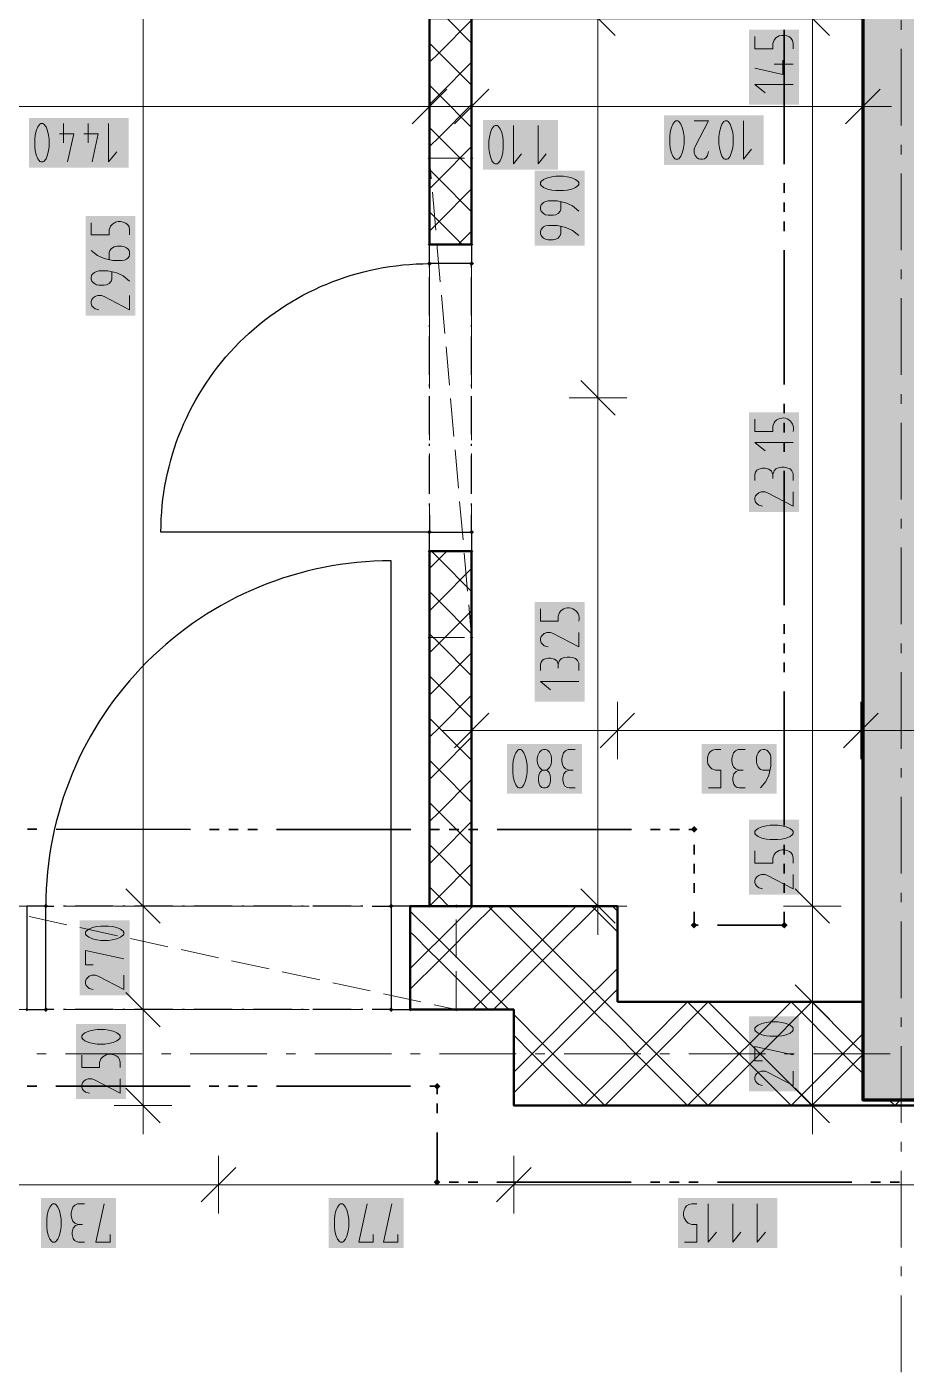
# Model space of a CAD drawing. Header units: millimetres. Extents: x 0 to 594, y 0 to 420.
# Drawn here: x 392.07 to 415.57, y 236.57 to 272.53 of the extents above; entities that cross this region are included whole.
import ezdxf

# ---------------------------------------------------------------- set-up
doc = ezdxf.new("R2010")
doc.units = ezdxf.units.MM
doc.header["$LTSCALE"] = 8
for name, color, linetype in [('PDF_Dvere', 7, 'Continuous'), ('PDF_Koty delkove', 7, 'Continuous'), ('PDF_Osy hlavni', 7, 'Continuous'), ('PDF_Pozarni useky', 7, 'Continuous'), ('PDF_Preklady', 7, 'Continuous'), ('PDF_Pricky zdene', 7, 'Continuous'), ('PDF_Steny akusticke', 7, 'Continuous'), ('PDF_Steny obvodove nosne', 7, 'Continuous')]:
    doc.layers.add(name, color=color, linetype=linetype)

msp = doc.modelspace()

# ---------------------------------------------------------------- linework, layer by layer
at = {"layer": 'PDF_Dvere', "lineweight": 25}
for points in [[(403.957, 266.711), (403.957, 266.198), (402.829, 266.198), (402.829, 266.711)], [(403.957, 259.023), (403.957, 258.511), (402.829, 258.511), (402.829, 259.023)], [(392.067, 246.262), (392.579, 246.262), (392.579, 249.03), (392.067, 249.03)], [(401.804, 246.262), (402.317, 246.262), (402.317, 249.03), (401.804, 249.03)]]:
    msp.add_lwpolyline(points, close=True, dxfattribs=at)
for points in [[(402.829, 259.482), (402.829, 259.023), (395.654, 259.023, -0.414214), (402.829, 266.198)], [(401.303, 249.03), (401.804, 249.03), (401.804, 258.255, 0.414214), (392.579, 249.03), (392.795, 249.03)]]:
    msp.add_lwpolyline(points, format="xyb", dxfattribs=at)
for points in [[(402.829, 266.093), (402.829, 266.145)], [(403.957, 266.093), (403.957, 266.145)], [(402.829, 264.812), (402.829, 265.837)], [(403.957, 264.812), (403.957, 265.837)], [(402.829, 264.505), (402.829, 264.556)], [(402.829, 263.223), (402.829, 264.248)], [(403.957, 264.505), (403.957, 264.556)], [(403.957, 263.223), (403.957, 264.248)], [(402.829, 262.916), (402.829, 262.967)], [(403.957, 262.916), (403.957, 262.967)], [(402.829, 261.635), (402.829, 262.66)], [(403.957, 261.635), (403.957, 262.66)], [(402.829, 261.327), (402.829, 261.378)], [(403.957, 261.327), (403.957, 261.378)], [(402.829, 260.046), (402.829, 261.071)], [(403.957, 260.046), (403.957, 261.071)], [(402.829, 259.738), (402.829, 259.79)], [(403.957, 259.738), (403.957, 259.79)], [(403.957, 259.023), (403.957, 259.482)], [(393.103, 249.03), (393.052, 249.03)], [(394.384, 249.03), (393.359, 249.03)], [(394.692, 249.03), (394.64, 249.03)], [(395.973, 249.03), (394.948, 249.03)], [(396.28, 249.03), (396.229, 249.03)], [(397.562, 249.03), (396.537, 249.03)], [(397.869, 249.03), (397.818, 249.03)], [(399.15, 249.03), (398.125, 249.03)], [(399.458, 249.03), (399.407, 249.03)], [(400.739, 249.03), (399.714, 249.03)], [(401.047, 249.03), (400.995, 249.03)], [(392.795, 246.262), (392.579, 246.262)], [(393.103, 246.262), (393.052, 246.262)], [(394.384, 246.262), (393.359, 246.262)], [(394.692, 246.262), (394.64, 246.262)], [(395.973, 246.262), (394.948, 246.262)], [(396.28, 246.262), (396.229, 246.262)], [(397.562, 246.262), (396.537, 246.262)], [(397.869, 246.262), (397.818, 246.262)], [(399.15, 246.262), (398.125, 246.262)], [(399.458, 246.262), (399.407, 246.262)], [(400.739, 246.262), (399.714, 246.262)], [(401.047, 246.262), (400.995, 246.262)], [(401.804, 246.262), (401.303, 246.262)]]:
    msp.add_lwpolyline(points, dxfattribs=at)
at = {"layer": 'PDF_Dvere', "lineweight": 25, "transparency": 33554559}
for points in [[(402.829, 266.134), (402.765, 266.198), (402.893, 266.198), (402.829, 266.262)], [(403.957, 266.134), (403.893, 266.198), (404.021, 266.198), (403.957, 266.262)], [(402.829, 258.959), (402.765, 259.023), (402.893, 259.023), (402.829, 259.087)], [(403.957, 258.959), (403.893, 259.023), (404.021, 259.023), (403.957, 259.087)], [(392.644, 249.03), (392.579, 248.966), (392.579, 249.094), (392.515, 249.03)], [(401.868, 249.03), (401.804, 248.966), (401.804, 249.094), (401.74, 249.03)], [(392.644, 246.262), (392.579, 246.198), (392.579, 246.326), (392.515, 246.262)], [(401.868, 246.262), (401.804, 246.198), (401.804, 246.326), (401.74, 246.262)]]:
    msp.add_solid(points, dxfattribs=at)
at = {"layer": 'PDF_Koty delkove', "lineweight": 18}
for points in [[(395.175, 243.7), (395.175, 246.262), (395.175, 249.03), (395.175, 251.51), (395.175, 279.421), (395.175, 280.907), (395.175, 330.055), (395.175, 333.95), (395.175, 350.35)], [(413.064, 243.7), (413.064, 246.467), (413.064, 249.03), (413.064, 272.758), (413.064, 274.244), (413.064, 280.907)], [(407.795, 272.297), (406.872, 273.219)], [(413.525, 272.297), (412.603, 273.219)], [(407.334, 249.03), (407.334, 262.611), (407.334, 272.758)], [(411.527, 272.27), (411.527, 271.942), (412.004, 271.942), (412.004, 272.079), (412.039, 272.174), (412.09, 272.229), (412.176, 272.283), (412.243, 272.297), (412.312, 272.297), (412.381, 272.283), (412.448, 272.256), (412.499, 272.215), (412.534, 272.161), (412.552, 272.079), (412.552, 271.942)], [(412.278, 271.64), (412.278, 271.257), (411.527, 271.422)], [(412.552, 271.531), (412.039, 271.531)], [(402.829, 271.168), (402.829, 270.4), (402.829, 269.631)], [(403.957, 271.168), (403.957, 270.4), (403.957, 269.631)], [(414.412, 271.168), (414.412, 270.4), (414.412, 269.631)], [(403.291, 270.861), (402.368, 269.938)], [(404.418, 270.861), (403.496, 269.938)], [(412.552, 270.983), (411.527, 270.983), (411.799, 270.765)], [(414.873, 270.861), (413.951, 269.938)], [(414.412, 270.4), (410.789, 270.4), (403.957, 270.4), (402.829, 270.4), (388.07, 270.4)], [(414.412, 270.4), (415.181, 270.4)], [(409.907, 270.012), (410.291, 270.012), (409.934, 269.328), (409.907, 269.259), (409.907, 269.157), (409.934, 269.089), (409.976, 269.038), (410.017, 269.003), (410.072, 268.987), (410.126, 268.987), (410.181, 269.003)], [(411.221, 270.012), (411.221, 268.987), (411.44, 269.259)], [(392.94, 269.667), (393.323, 269.667), (393.158, 268.915)], [(393.049, 269.94), (393.049, 269.428)], [(393.597, 269.667), (393.98, 269.667), (393.815, 268.915)], [(393.706, 269.94), (393.706, 269.428)], [(394.254, 269.94), (394.254, 268.915), (394.472, 269.188)], [(404.418, 269.476), (404.418, 269.271), (404.432, 269.17), (404.459, 269.05), (404.5, 268.947), (404.554, 268.879), (404.582, 268.862), (404.636, 268.862), (404.664, 268.879), (404.718, 268.947), (404.76, 269.05), (404.787, 269.17), (404.801, 269.271), (404.801, 269.476), (404.787, 269.579), (404.76, 269.699), (404.718, 269.801), (404.664, 269.87), (404.636, 269.887), (404.582, 269.887)], [(404.582, 269.887), (404.554, 269.87), (404.5, 269.801), (404.459, 269.699), (404.432, 269.579), (404.418, 269.476)], [(405.075, 269.887), (405.075, 268.862), (405.293, 269.135)], [(405.732, 269.887), (405.732, 268.862), (405.95, 269.135)], [(410.181, 269.003), (410.222, 269.038), (410.263, 269.089), (410.291, 269.191)], [(406.821, 267.603), (406.65, 267.74), (406.479, 267.822), (406.24, 267.876), (406, 267.876), (405.933, 267.862), (405.881, 267.835), (405.848, 267.808), (405.813, 267.767), (405.796, 267.712), (405.796, 267.658), (405.813, 267.603), (405.848, 267.562), (405.881, 267.535), (405.933, 267.507), (406, 267.493), (406.138, 267.493), (406.205, 267.507), (406.274, 267.535), (406.325, 267.603)], [(406.325, 267.603), (406.343, 267.658), (406.343, 267.849)], [(393.793, 267.293), (393.793, 266.964), (394.271, 266.964), (394.271, 267.101), (394.306, 267.196), (394.357, 267.251), (394.442, 267.306), (394.51, 267.32), (394.578, 267.32), (394.647, 267.306), (394.715, 267.279), (394.766, 267.238), (394.801, 267.183), (394.818, 267.101), (394.818, 266.964)], [(406.821, 266.946), (406.65, 267.083), (406.479, 267.165), (406.24, 267.219), (406, 267.219), (405.933, 267.205), (405.881, 267.178), (405.848, 267.151), (405.813, 267.11), (405.796, 267.055), (405.796, 267.001), (405.813, 266.946), (405.848, 266.905), (405.881, 266.878), (405.933, 266.85), (406, 266.836), (406.138, 266.836), (406.205, 266.85), (406.274, 266.878), (406.325, 266.946), (406.343, 267.001), (406.343, 267.192)], [(394.271, 266.307), (394.271, 266.498), (394.288, 266.553), (394.322, 266.594), (394.357, 266.622), (394.407, 266.649), (394.476, 266.663), (394.612, 266.663), (394.681, 266.649), (394.732, 266.622), (394.766, 266.594), (394.801, 266.553), (394.818, 266.498), (394.818, 266.444), (394.801, 266.389), (394.766, 266.348), (394.732, 266.321), (394.681, 266.293), (394.612, 266.279), (394.373, 266.279), (394.134, 266.334), (393.963, 266.416), (393.793, 266.553)], [(394.818, 265.732), (394.647, 265.869), (394.476, 265.951), (394.237, 266.006), (393.997, 266.006), (393.929, 265.992), (393.878, 265.964), (393.844, 265.937), (393.809, 265.896), (393.793, 265.841), (393.793, 265.787), (393.809, 265.732), (393.844, 265.691), (393.878, 265.664), (393.929, 265.636), (393.997, 265.622), (394.134, 265.622), (394.202, 265.636), (394.271, 265.664), (394.322, 265.732), (394.339, 265.787), (394.339, 265.978)], [(394.818, 265.349), (394.818, 264.965), (394.134, 265.321), (394.066, 265.349), (393.963, 265.349), (393.896, 265.321), (393.844, 265.28), (393.809, 265.239), (393.793, 265.184), (393.793, 265.13), (393.809, 265.075), (393.844, 265.034), (393.896, 264.993), (393.997, 264.965)], [(407.795, 262.15), (406.872, 263.072)], [(408.102, 262.611), (407.334, 262.611), (406.565, 262.611)], [(412.552, 261.414), (411.527, 261.414), (411.799, 261.196)], [(411.527, 260.402), (411.527, 260.566), (411.543, 260.621), (411.578, 260.675), (411.629, 260.703), (411.731, 260.73), (411.799, 260.73), (411.902, 260.703), (411.971, 260.648), (412.004, 260.566), (412.004, 260.457)], [(412.552, 260.402), (412.552, 260.593), (412.517, 260.661), (412.466, 260.716), (412.381, 260.743), (412.312, 260.757), (412.243, 260.757), (412.158, 260.743), (412.09, 260.716), (412.039, 260.661), (412.004, 260.566)], [(412.552, 260.1), (412.552, 259.717), (411.868, 260.073), (411.799, 260.1), (411.697, 260.1), (411.629, 260.073), (411.578, 260.032), (411.543, 259.991), (411.527, 259.936), (411.527, 259.882), (411.543, 259.827), (411.578, 259.786), (411.629, 259.745), (411.731, 259.717)], [(406.821, 256.341), (406.821, 255.957), (406.138, 256.314), (406.069, 256.341), (405.966, 256.341), (405.899, 256.314), (405.848, 256.273), (405.813, 256.231), (405.796, 256.176), (405.796, 256.122), (405.813, 256.067), (405.848, 256.026), (405.899, 255.985), (406, 255.957)], [(405.796, 255.328), (405.796, 255.492), (405.813, 255.547), (405.848, 255.602), (405.899, 255.629), (406, 255.657), (406.069, 255.657), (406.171, 255.629), (406.24, 255.574), (406.274, 255.492), (406.274, 255.383)], [(406.821, 255.328), (406.821, 255.519), (406.786, 255.588), (406.735, 255.643), (406.65, 255.67), (406.581, 255.684), (406.513, 255.684), (406.428, 255.67), (406.36, 255.643), (406.309, 255.588), (406.274, 255.492)], [(406.821, 255.027), (405.796, 255.027), (406.069, 254.808)], [(404.418, 254.184), (403.496, 253.261)], [(403.957, 254.491), (403.957, 253.722), (403.957, 252.954)], [(408.313, 254.184), (407.391, 253.261)], [(407.852, 254.491), (407.852, 253.722), (407.852, 252.954)], [(414.822, 254.184), (413.899, 253.261)], [(414.361, 254.491), (414.361, 253.722), (414.361, 252.954)], [(403.957, 253.722), (403.188, 253.722)], [(437.628, 253.722), (436.5, 253.722), (431.028, 253.722), (424.161, 253.722), (419.044, 253.722), (416.513, 253.722), (415.08, 253.722), (414.361, 253.722), (407.852, 253.722), (403.957, 253.722)], [(406.725, 253.21), (406.534, 253.21), (406.466, 253.175), (406.411, 253.124), (406.383, 253.039), (406.37, 252.97), (406.37, 252.901), (406.383, 252.816), (406.411, 252.749), (406.466, 252.697), (406.561, 252.662)], [(410.284, 252.185), (410.613, 252.185), (410.613, 252.662), (410.476, 252.662), (410.38, 252.697), (410.325, 252.749), (410.271, 252.834), (410.257, 252.901), (410.257, 252.97), (410.271, 253.039), (410.298, 253.106)], [(410.298, 253.106), (410.339, 253.158), (410.394, 253.192), (410.476, 253.21), (410.613, 253.21)], [(411.27, 253.21), (411.079, 253.21), (411.01, 253.175), (410.955, 253.124), (410.928, 253.039), (410.914, 252.97), (410.914, 252.901), (410.928, 252.816), (410.955, 252.749), (411.01, 252.697), (411.106, 252.662)], [(411.681, 252.68), (411.639, 252.714), (411.612, 252.749), (411.585, 252.799), (411.571, 252.867), (411.571, 253.004), (411.585, 253.072), (411.612, 253.124), (411.639, 253.158), (411.681, 253.192), (411.736, 253.21), (411.79, 253.21), (411.845, 253.192), (411.886, 253.158), (411.913, 253.124), (411.941, 253.072), (411.955, 253.004), (411.955, 252.765), (411.9, 252.526), (411.818, 252.355), (411.681, 252.185)], [(406.054, 252.321), (406.027, 252.252), (405.972, 252.201), (405.931, 252.185), (405.877, 252.185), (405.836, 252.201), (405.781, 252.252), (405.754, 252.321), (405.74, 252.389), (405.74, 252.457), (405.754, 252.526), (405.781, 252.594), (405.822, 252.645), (405.849, 252.662)], [(405.959, 252.662), (405.986, 252.645), (406.027, 252.594), (406.054, 252.526), (406.068, 252.457), (406.068, 252.389), (406.054, 252.321)], [(406.725, 252.185), (406.561, 252.185), (406.506, 252.201), (406.452, 252.236), (406.424, 252.287), (406.397, 252.389), (406.397, 252.457), (406.424, 252.56), (406.479, 252.629), (406.561, 252.662), (406.67, 252.662)], [(411.27, 252.185), (411.106, 252.185), (411.051, 252.201), (410.996, 252.236), (410.968, 252.287), (410.941, 252.389), (410.941, 252.457), (410.968, 252.56), (411.024, 252.629), (411.106, 252.662), (411.215, 252.662)], [(411.927, 252.662), (411.736, 252.662), (411.681, 252.68)], [(412.141, 251.189), (411.936, 251.189), (411.834, 251.175), (411.714, 251.148), (411.612, 251.106), (411.543, 251.052), (411.527, 251.024), (411.527, 250.97), (411.543, 250.942), (411.612, 250.888), (411.714, 250.847), (411.834, 250.819), (411.936, 250.805), (412.141, 250.805)], [(412.141, 250.805), (412.243, 250.819), (412.363, 250.847), (412.466, 250.888), (412.534, 250.942), (412.552, 250.97), (412.552, 251.024), (412.534, 251.052), (412.466, 251.106), (412.363, 251.148), (412.243, 251.175), (412.141, 251.189)], [(411.527, 250.504), (411.527, 250.176), (412.004, 250.176), (412.004, 250.313), (412.039, 250.408), (412.09, 250.463), (412.176, 250.518), (412.243, 250.532), (412.312, 250.532), (412.381, 250.518), (412.448, 250.49), (412.499, 250.449), (412.534, 250.395), (412.552, 250.313), (412.552, 250.176)], [(412.552, 249.874), (412.552, 249.491), (411.868, 249.847), (411.799, 249.874), (411.697, 249.874), (411.629, 249.847), (411.578, 249.806), (411.543, 249.765), (411.527, 249.71), (411.527, 249.656), (411.543, 249.601), (411.578, 249.56), (411.629, 249.519), (411.731, 249.491)], [(395.636, 248.568), (394.714, 249.491)], [(407.795, 248.568), (406.872, 249.491)], [(413.525, 248.568), (412.603, 249.491)], [(395.944, 249.03), (395.175, 249.03), (394.406, 249.03)], [(408.102, 249.03), (407.334, 249.03), (406.565, 249.03)], [(407.334, 249.03), (407.334, 248.261)], [(413.833, 249.03), (413.064, 249.03), (412.295, 249.03)], [(394.252, 248.495), (394.047, 248.495), (393.945, 248.481), (393.825, 248.454), (393.723, 248.413), (393.654, 248.359), (393.638, 248.331), (393.638, 248.276)], [(393.638, 248.276), (393.654, 248.249), (393.723, 248.194), (393.825, 248.153), (393.945, 248.125), (394.047, 248.111), (394.252, 248.111), (394.354, 248.125), (394.474, 248.153), (394.577, 248.194), (394.645, 248.249), (394.663, 248.276), (394.663, 248.331), (394.645, 248.359), (394.577, 248.413), (394.474, 248.454), (394.354, 248.481), (394.252, 248.495)], [(393.842, 247.454), (393.638, 247.454), (393.638, 247.838), (394.663, 247.619)], [(394.663, 247.181), (394.663, 246.797), (393.979, 247.154), (393.91, 247.181), (393.808, 247.181), (393.74, 247.154), (393.689, 247.113), (393.654, 247.072), (393.638, 247.017), (393.638, 246.962), (393.654, 246.907), (393.689, 246.866), (393.74, 246.825), (393.842, 246.797)], [(395.636, 245.801), (394.714, 246.723)], [(413.525, 246.006), (412.603, 246.928)], [(413.833, 246.467), (413.064, 246.467), (412.295, 246.467)], [(395.944, 246.262), (395.175, 246.262), (394.406, 246.262)], [(412.141, 245.932), (411.936, 245.932), (411.834, 245.918), (411.714, 245.891), (411.612, 245.85), (411.543, 245.796), (411.527, 245.768), (411.527, 245.714), (411.543, 245.686), (411.612, 245.632), (411.714, 245.591), (411.834, 245.563), (411.936, 245.549), (412.141, 245.549), (412.243, 245.563)], [(412.243, 245.563), (412.363, 245.591), (412.466, 245.632), (412.534, 245.686), (412.552, 245.714), (412.552, 245.768), (412.534, 245.796), (412.466, 245.85), (412.363, 245.891), (412.243, 245.918), (412.141, 245.932)], [(411.731, 244.892), (411.527, 244.892), (411.527, 245.275), (412.552, 245.057)], [(393.538, 245.042), (393.538, 244.713), (394.016, 244.713), (394.016, 244.85), (394.051, 244.945), (394.102, 245), (394.187, 245.055), (394.255, 245.069), (394.323, 245.069), (394.392, 245.055), (394.46, 245.028), (394.511, 244.986)], [(394.511, 244.986), (394.546, 244.932), (394.563, 244.85), (394.563, 244.713)], [(412.552, 244.618), (412.552, 244.235), (411.868, 244.591), (411.799, 244.618), (411.697, 244.618), (411.629, 244.591), (411.578, 244.55), (411.543, 244.509), (411.527, 244.454), (411.527, 244.4), (411.543, 244.345), (411.578, 244.304), (411.629, 244.263), (411.731, 244.235)], [(394.563, 244.412), (394.563, 244.028), (393.879, 244.384), (393.811, 244.412), (393.708, 244.412), (393.641, 244.384), (393.589, 244.343), (393.555, 244.302), (393.538, 244.247), (393.538, 244.193), (393.555, 244.138), (393.589, 244.097), (393.641, 244.056), (393.742, 244.028)], [(395.636, 243.239), (394.714, 244.161)], [(413.525, 243.239), (412.603, 244.161)], [(395.944, 243.7), (395.175, 243.7), (394.406, 243.7)], [(395.175, 243.7), (395.175, 242.931)], [(413.833, 243.7), (413.064, 243.7), (412.295, 243.7)], [(413.064, 243.7), (413.064, 242.931)], [(397.192, 242.35), (397.192, 241.581), (397.192, 240.813)], [(405.084, 242.35), (405.084, 241.581), (405.084, 240.813)], [(397.653, 242.043), (396.731, 241.12)], [(405.546, 242.043), (404.623, 241.12)], [(544.944, 241.581), (527.533, 241.581), (514.611, 241.581), (510.402, 241.581), (501.792, 241.581), (487.237, 241.581), (481.087, 241.581), (476.182, 241.581), (471.637, 241.581), (470.838, 241.581), (469.351, 241.581), (434.86, 241.581), (428.813, 241.581), (416.513, 241.581), (405.084, 241.581), (397.192, 241.581), (389.71, 241.581), (312.015, 241.581), (304.533, 241.581), (297.307, 241.581), (294.693, 241.581), (286.493, 241.581), (285.314, 241.581)], [(393.614, 241.069), (393.423, 241.069), (393.355, 241.034), (393.3, 240.983), (393.273, 240.898), (393.259, 240.829), (393.259, 240.76), (393.273, 240.675), (393.3, 240.608), (393.355, 240.556)], [(394.299, 240.248), (394.299, 240.044), (393.916, 240.044), (394.134, 241.069)], [(401.33, 240.248), (401.33, 240.044), (400.946, 240.044), (401.165, 241.069)], [(401.603, 240.044), (401.822, 241.069)], [(409.648, 240.044), (409.977, 240.044), (409.977, 240.522), (409.84, 240.522), (409.744, 240.556), (409.689, 240.608), (409.635, 240.693), (409.621, 240.76), (409.621, 240.829), (409.635, 240.898), (409.662, 240.965), (409.703, 241.017), (409.758, 241.051), (409.84, 241.069), (409.977, 241.069)], [(410.278, 241.069), (410.278, 240.044), (410.497, 240.317)], [(410.935, 241.069), (410.935, 240.044), (411.154, 240.317)], [(411.592, 241.069), (411.592, 240.044), (411.811, 240.317)], [(393.614, 240.044), (393.45, 240.044), (393.395, 240.06), (393.341, 240.095), (393.313, 240.146), (393.286, 240.248), (393.286, 240.317), (393.313, 240.419), (393.368, 240.488), (393.45, 240.522), (393.559, 240.522)], [(393.355, 240.556), (393.45, 240.522)], [(401.987, 240.248), (401.987, 240.044), (401.603, 240.044)]]:
    msp.add_lwpolyline(points, dxfattribs=at)
for points in [[(409.25, 269.6), (409.25, 269.396), (409.264, 269.294), (409.291, 269.174), (409.332, 269.072), (409.387, 269.003), (409.415, 268.987), (409.469, 268.987), (409.497, 269.003), (409.551, 269.072), (409.592, 269.174), (409.62, 269.294), (409.634, 269.396), (409.634, 269.6), (409.62, 269.703), (409.592, 269.823), (409.551, 269.925), (409.497, 269.994), (409.469, 270.012), (409.415, 270.012), (409.387, 269.994), (409.332, 269.925), (409.291, 269.823), (409.264, 269.703)], [(410.564, 269.6), (410.564, 269.396), (410.578, 269.294), (410.605, 269.174), (410.647, 269.072), (410.701, 269.003), (410.729, 268.987), (410.783, 268.987), (410.811, 269.003), (410.865, 269.072), (410.906, 269.174), (410.934, 269.294), (410.948, 269.396), (410.948, 269.6), (410.934, 269.703), (410.906, 269.823), (410.865, 269.925), (410.811, 269.994), (410.783, 270.012), (410.729, 270.012), (410.701, 269.994), (410.647, 269.925), (410.605, 269.823), (410.578, 269.703)], [(392.282, 269.529), (392.282, 269.324), (392.296, 269.223), (392.324, 269.103), (392.365, 269), (392.419, 268.932), (392.447, 268.915), (392.501, 268.915), (392.529, 268.932), (392.583, 269), (392.624, 269.103), (392.652, 269.223), (392.666, 269.324), (392.666, 269.529), (392.652, 269.632), (392.624, 269.752), (392.583, 269.854), (392.529, 269.923), (392.501, 269.94), (392.447, 269.94), (392.419, 269.923), (392.365, 269.854), (392.324, 269.752), (392.296, 269.632)], [(406.41, 268.533), (406.205, 268.533), (406.104, 268.52), (405.984, 268.492), (405.881, 268.451), (405.813, 268.397), (405.796, 268.369), (405.796, 268.315), (405.813, 268.287), (405.881, 268.233), (405.984, 268.192), (406.104, 268.164), (406.205, 268.15), (406.41, 268.15), (406.513, 268.164), (406.633, 268.192), (406.735, 268.233), (406.804, 268.287), (406.821, 268.315), (406.821, 268.369), (406.804, 268.397), (406.735, 268.451), (406.633, 268.492), (406.513, 268.52)], [(405.055, 252.799), (405.055, 252.594), (405.069, 252.492), (405.096, 252.372), (405.138, 252.27), (405.192, 252.201), (405.22, 252.185), (405.274, 252.185), (405.302, 252.201), (405.356, 252.27), (405.397, 252.372), (405.425, 252.492), (405.439, 252.594), (405.439, 252.799), (405.425, 252.901), (405.397, 253.021), (405.356, 253.124), (405.302, 253.192), (405.274, 253.21), (405.22, 253.21), (405.192, 253.192), (405.138, 253.124), (405.096, 253.021), (405.069, 252.901)], [(405.712, 252.97), (405.712, 252.901), (405.726, 252.816), (405.767, 252.731), (405.822, 252.68), (405.849, 252.662), (405.959, 252.662), (405.986, 252.68), (406.041, 252.731), (406.082, 252.816), (406.096, 252.901), (406.096, 252.97), (406.082, 253.055), (406.041, 253.141), (405.986, 253.192), (405.931, 253.21), (405.877, 253.21), (405.822, 253.192), (405.767, 253.141), (405.726, 253.055)], [(394.152, 245.726), (393.947, 245.726), (393.846, 245.712), (393.726, 245.685), (393.623, 245.644), (393.555, 245.589), (393.538, 245.561), (393.538, 245.507), (393.555, 245.479), (393.623, 245.425), (393.726, 245.384), (393.846, 245.356), (393.947, 245.342), (394.152, 245.342), (394.255, 245.356), (394.375, 245.384), (394.477, 245.425), (394.546, 245.479), (394.563, 245.507), (394.563, 245.561), (394.546, 245.589), (394.477, 245.644), (394.375, 245.685), (394.255, 245.712)], [(392.602, 240.658), (392.602, 240.453), (392.616, 240.351), (392.643, 240.231), (392.684, 240.129), (392.738, 240.06), (392.766, 240.044), (392.82, 240.044), (392.848, 240.06), (392.902, 240.129), (392.943, 240.231), (392.971, 240.351), (392.985, 240.453), (392.985, 240.658), (392.971, 240.76), (392.943, 240.88), (392.902, 240.983), (392.848, 241.051), (392.82, 241.069), (392.766, 241.069), (392.738, 241.051), (392.684, 240.983), (392.643, 240.88), (392.616, 240.76)], [(400.289, 240.658), (400.289, 240.453), (400.303, 240.351), (400.33, 240.231), (400.371, 240.129), (400.426, 240.06), (400.453, 240.044), (400.508, 240.044), (400.536, 240.06), (400.59, 240.129), (400.631, 240.231), (400.659, 240.351), (400.673, 240.453), (400.673, 240.658), (400.659, 240.76), (400.631, 240.88), (400.59, 240.983), (400.536, 241.051), (400.508, 241.069), (400.453, 241.069), (400.426, 241.051), (400.371, 240.983), (400.33, 240.88), (400.303, 240.76)]]:
    msp.add_lwpolyline(points, close=True, dxfattribs=at)
for points in [[(411.527, 262.044), (411.527, 261.716), (412.004, 261.716), (412.004, 261.853), (412.039, 261.948, -0.84385), (412.552, 261.716)], [(405.796, 256.971), (405.796, 256.642), (406.274, 256.642), (406.274, 256.779), (406.309, 256.875, -0.843855), (406.821, 256.642)]]:
    msp.add_lwpolyline(points, format="xyb", dxfattribs=at)
at = {"layer": 'PDF_Koty delkove', "color": 7, "lineweight": 18, "true_color": 0xffffff, "transparency": 33554559}
for points in [[(412.705, 270.446), (412.705, 272.451), (411.373, 270.446), (411.373, 272.451)], [(394.791, 270.094), (392.129, 270.094), (394.791, 268.761), (392.129, 268.761)], [(406.269, 270.041), (404.264, 270.041), (406.269, 268.708), (404.264, 268.708)], [(411.759, 270.165), (409.097, 270.165), (411.759, 268.833), (409.097, 268.833)], [(406.975, 266.682), (406.975, 268.687), (405.643, 266.682), (405.643, 268.687)], [(394.972, 264.811), (394.972, 267.473), (393.639, 264.811), (393.639, 267.473)], [(412.705, 259.563), (412.705, 262.225), (411.373, 259.563), (411.373, 262.225)], [(406.975, 254.489), (406.975, 257.151), (405.643, 254.489), (405.643, 257.151)], [(406.907, 253.364), (404.902, 253.364), (406.907, 252.031), (404.902, 252.031)], [(412.109, 253.364), (410.104, 253.364), (412.109, 252.031), (410.104, 252.031)], [(412.705, 249.337), (412.705, 251.342), (411.373, 249.337), (411.373, 251.342)], [(394.816, 246.644), (394.816, 248.648), (393.484, 246.644), (393.484, 248.648)], [(412.705, 244.081), (412.705, 246.086), (411.373, 244.081), (411.373, 246.086)], [(394.717, 243.874), (394.717, 245.879), (393.384, 243.874), (393.384, 245.879)], [(394.453, 241.223), (392.448, 241.223), (394.453, 239.89), (392.448, 239.89)], [(402.141, 241.223), (400.136, 241.223), (402.141, 239.89), (400.136, 239.89)], [(412.13, 241.223), (409.468, 241.223), (412.13, 239.89), (409.468, 239.89)]]:
    msp.add_solid(points, dxfattribs=at)
at = {"layer": 'PDF_Osy hlavni', "lineweight": 18}
for points in [[(415.437, 272.448), (415.437, 272.705)], [(415.437, 269.886), (415.437, 271.936)], [(415.437, 269.117), (415.437, 269.373)], [(415.437, 266.555), (415.437, 268.605)], [(415.437, 265.786), (415.437, 266.042)], [(415.437, 263.223), (415.437, 265.273)], [(415.437, 262.455), (415.437, 262.711)], [(415.437, 259.892), (415.437, 261.942)], [(415.437, 259.123), (415.437, 259.38)], [(415.437, 256.561), (415.437, 258.611)], [(415.437, 255.792), (415.437, 256.048)], [(415.437, 253.23), (415.437, 255.28)], [(415.437, 252.461), (415.437, 252.717)], [(415.437, 249.899), (415.437, 251.949)], [(415.437, 249.13), (415.437, 249.386)], [(415.437, 246.567), (415.437, 248.617)], [(415.437, 245.799), (415.437, 246.055)], [(415.437, 243.236), (415.437, 245.286)], [(392.59, 245.083), (392.334, 245.083)], [(395.153, 245.083), (393.103, 245.083)], [(395.922, 245.083), (395.665, 245.083)], [(398.484, 245.083), (396.434, 245.083)], [(399.253, 245.083), (398.997, 245.083)], [(401.815, 245.083), (399.765, 245.083)], [(402.584, 245.083), (402.328, 245.083)], [(405.147, 245.083), (403.097, 245.083)], [(405.915, 245.083), (405.659, 245.083)], [(408.478, 245.083), (406.428, 245.083)], [(409.247, 245.083), (408.99, 245.083)], [(411.809, 245.083), (409.759, 245.083)], [(412.578, 245.083), (412.321, 245.083)], [(415.14, 245.083), (413.09, 245.083)], [(415.437, 242.467), (415.437, 242.724)], [(415.437, 239.905), (415.437, 241.955)], [(415.437, 239.136), (415.437, 239.392)], [(415.437, 236.574), (415.437, 238.624)]]:
    msp.add_lwpolyline(points, dxfattribs=at)
at = {"layer": 'PDF_Pozarni useky', "lineweight": 35}
for points in [[(412.311, 268.861), (412.311, 272.448)], [(412.311, 268.092), (412.311, 268.348)], [(412.311, 267.58), (412.311, 267.836)], [(412.311, 267.067), (412.311, 267.323)], [(412.311, 262.967), (412.311, 266.555)], [(412.311, 262.198), (412.311, 262.455)], [(412.311, 261.686), (412.311, 261.942)], [(412.311, 261.173), (412.311, 261.43)], [(412.311, 257.073), (412.311, 260.661)], [(412.311, 256.305), (412.311, 256.561)], [(412.311, 255.792), (412.311, 256.048)], [(412.311, 255.28), (412.311, 255.536)], [(412.311, 251.18), (412.311, 254.767)], [(392.34, 251.08), (392.084, 251.08)], [(396.44, 251.079), (392.852, 251.08)], [(397.208, 251.079), (396.952, 251.079)], [(397.721, 251.079), (397.465, 251.079)], [(398.233, 251.079), (397.977, 251.079)], [(402.333, 251.079), (398.746, 251.079)], [(403.102, 251.079), (402.846, 251.079)], [(403.615, 251.079), (403.358, 251.079)], [(404.127, 251.079), (403.871, 251.079)], [(408.227, 251.079), (404.64, 251.079)], [(408.996, 251.079), (408.74, 251.079)], [(409.508, 251.079), (409.252, 251.079)], [(409.902, 251.079), (409.765, 251.079)], [(409.902, 250.411), (409.902, 250.667)], [(412.311, 250.411), (412.311, 250.667)], [(409.902, 249.899), (409.902, 250.155)], [(412.311, 249.899), (412.311, 250.155)], [(409.902, 249.386), (409.902, 249.642)], [(412.311, 249.386), (412.311, 249.642)], [(409.902, 248.517), (409.902, 248.874)], [(412.311, 248.874), (412.311, 248.517), (410.528, 248.517)], [(410.015, 248.517), (409.902, 248.517)], [(392.334, 244.212), (392.078, 244.212)], [(396.434, 244.212), (392.847, 244.212)], [(397.203, 244.212), (396.947, 244.212)], [(397.715, 244.212), (397.459, 244.212)], [(398.228, 244.212), (397.972, 244.212)], [(402.328, 244.212), (398.74, 244.212)], [(403.034, 244.212), (402.84, 244.212)], [(403.034, 244.005), (403.034, 244.212)], [(403.034, 243.492), (403.034, 243.749)], [(403.097, 241.65), (403.034, 241.65), (403.034, 242.98)], [(403.609, 241.65), (403.353, 241.65)], [(404.122, 241.65), (403.865, 241.65)], [(408.222, 241.65), (404.634, 241.65)], [(408.99, 241.65), (408.734, 241.65)], [(409.503, 241.65), (409.247, 241.65)], [(410.015, 241.65), (409.759, 241.65)], [(414.115, 241.65), (410.528, 241.65)], [(414.884, 241.65), (414.628, 241.65)], [(415.396, 241.65), (415.14, 241.65)]]:
    msp.add_lwpolyline(points, dxfattribs=at)
at = {"layer": 'PDF_Pozarni useky', "lineweight": 35, "transparency": 33554559}
for points in [[(409.992, 251.079), (409.902, 250.989), (409.902, 251.169), (409.812, 251.079)], [(409.902, 250.989), (409.812, 251.079), (409.992, 251.079), (409.902, 251.169)], [(409.902, 248.428), (409.812, 248.517), (409.992, 248.517), (409.902, 248.607)], [(409.992, 248.517), (409.902, 248.428), (409.902, 248.607), (409.812, 248.517)], [(412.4, 248.517), (412.311, 248.428), (412.311, 248.607), (412.221, 248.517)], [(412.311, 248.428), (412.221, 248.517), (412.4, 248.517), (412.311, 248.607)], [(403.034, 244.123), (402.945, 244.212), (403.124, 244.212), (403.034, 244.302)], [(403.124, 244.212), (403.034, 244.123), (403.034, 244.302), (402.945, 244.212)], [(403.124, 241.65), (403.034, 241.56), (403.034, 241.739), (402.945, 241.65)], [(403.034, 241.56), (402.945, 241.65), (403.124, 241.65), (403.034, 241.739)]]:
    msp.add_solid(points, dxfattribs=at)
at = {"layer": 'PDF_Preklady', "lineweight": 18}
for points in [[(402.878, 268.468), (402.829, 269.017)], [(403.763, 269.017), (402.829, 269.017), (402.829, 268.4)], [(403.957, 268.4), (403.957, 269.017)], [(402.829, 267.016), (402.829, 268.041)], [(402.999, 267.09), (402.909, 268.111)], [(403.957, 267.016), (403.957, 268.041)], [(402.829, 265.632), (402.829, 266.657)], [(403.12, 265.711), (403.03, 266.732)], [(403.957, 265.632), (403.957, 266.657)], [(403.242, 264.333), (403.152, 265.354)], [(402.829, 264.248), (402.829, 265.273)], [(403.957, 264.248), (403.957, 265.273)], [(402.829, 262.865), (402.829, 263.89)], [(403.363, 262.954), (403.273, 263.976)], [(403.957, 262.865), (403.957, 263.89)], [(402.829, 261.481), (402.829, 262.506)], [(403.484, 261.576), (403.394, 262.597)], [(403.957, 261.481), (403.957, 262.506)], [(402.829, 260.097), (402.829, 261.122)], [(403.605, 260.198), (403.516, 261.219)], [(403.957, 260.097), (403.957, 261.122)], [(402.829, 258.713), (402.829, 259.738)], [(403.727, 258.819), (403.637, 259.84)], [(403.957, 258.713), (403.957, 259.738)], [(402.829, 257.33), (402.829, 258.355)], [(403.848, 257.441), (403.758, 258.462)], [(403.957, 257.33), (403.957, 258.355)], [(403.957, 256.971), (403.957, 256.205), (403.88, 257.083)], [(403.763, 256.205), (402.829, 256.205), (402.829, 256.971)], [(392.693, 249.03), (391.668, 249.03)], [(394.077, 249.03), (393.052, 249.03)], [(395.46, 249.03), (394.435, 249.03)], [(396.844, 249.03), (395.819, 249.03)], [(398.228, 249.03), (397.203, 249.03)], [(399.612, 249.03), (398.587, 249.03)], [(400.995, 249.03), (399.97, 249.03)], [(402.379, 249.03), (401.354, 249.03)], [(402.829, 249.03), (402.738, 249.03)], [(403.547, 249.03), (402.829, 249.03)], [(403.547, 249.027), (403.547, 249.03)], [(393.138, 248.529), (392.136, 248.747)], [(394.49, 248.234), (393.488, 248.452)], [(403.547, 247.644), (403.547, 248.669)], [(395.842, 247.94), (394.84, 248.158)], [(397.194, 247.645), (396.192, 247.864)], [(398.546, 247.351), (397.544, 247.569)], [(399.898, 247.057), (398.897, 247.275)], [(403.547, 247.285), (403.547, 246.262), (402.738, 246.262)], [(401.25, 246.762), (400.249, 246.98)], [(402.602, 246.468), (401.601, 246.686)], [(403.547, 246.262), (402.953, 246.392)], [(392.693, 246.262), (392.067, 246.262), (391.668, 246.262)], [(394.077, 246.262), (393.052, 246.262)], [(395.46, 246.262), (394.435, 246.262)], [(396.844, 246.262), (395.819, 246.262)], [(398.228, 246.262), (397.203, 246.262)], [(399.612, 246.262), (398.587, 246.262)], [(400.995, 246.262), (399.97, 246.262)], [(402.317, 246.262), (401.354, 246.262)], [(402.379, 246.262), (402.317, 246.262)]]:
    msp.add_lwpolyline(points, dxfattribs=at)
at = {"layer": 'PDF_Preklady', "lineweight": 18, "transparency": 33554559}
for points in [[(402.833, 268.971), (402.783, 269.013), (402.875, 269.021), (402.825, 269.063)], [(402.876, 269.017), (402.829, 268.971), (402.829, 269.063), (402.783, 269.017)], [(402.829, 268.971), (402.783, 269.017), (402.876, 269.017), (402.829, 269.063)], [(403.957, 268.971), (403.911, 269.017), (404.003, 269.017), (403.957, 269.063)], [(404.003, 269.017), (403.957, 268.971), (403.957, 269.063), (403.911, 269.017)], [(402.829, 266.665), (402.783, 266.711), (402.876, 266.711), (402.829, 266.757)], [(402.829, 266.665), (402.783, 266.711), (402.876, 266.711), (402.829, 266.757)], [(403.957, 266.665), (403.911, 266.711), (404.003, 266.711), (403.957, 266.757)], [(403.957, 266.665), (403.911, 266.711), (404.003, 266.711), (403.957, 266.757)], [(402.829, 258.465), (402.783, 258.511), (402.876, 258.511), (402.829, 258.557)], [(402.829, 258.465), (402.783, 258.511), (402.876, 258.511), (402.829, 258.557)], [(403.957, 258.465), (403.911, 258.511), (404.003, 258.511), (403.957, 258.557)], [(403.957, 258.465), (403.911, 258.511), (404.003, 258.511), (403.957, 258.557)], [(402.829, 256.159), (402.783, 256.205), (402.876, 256.205), (402.829, 256.251)], [(402.876, 256.205), (402.829, 256.159), (402.829, 256.251), (402.783, 256.205)], [(403.961, 256.159), (403.911, 256.201), (404.003, 256.209), (403.953, 256.251)], [(404.003, 256.205), (403.957, 256.159), (403.957, 256.251), (403.911, 256.205)], [(403.957, 256.159), (403.911, 256.205), (404.003, 256.205), (403.957, 256.251)], [(402.876, 249.03), (402.829, 248.984), (402.829, 249.076), (402.783, 249.03)], [(402.876, 249.03), (402.829, 248.984), (402.829, 249.076), (402.783, 249.03)], [(403.547, 248.984), (403.501, 249.03), (403.593, 249.03), (403.547, 249.076)], [(403.593, 249.03), (403.547, 248.984), (403.547, 249.076), (403.501, 249.03)], [(392.113, 246.262), (392.067, 246.216), (392.067, 246.308), (392.021, 246.262)], [(392.113, 246.262), (392.067, 246.216), (392.067, 246.308), (392.021, 246.262)], [(402.363, 246.262), (402.317, 246.216), (402.317, 246.308), (402.271, 246.262)], [(402.363, 246.262), (402.317, 246.216), (402.317, 246.308), (402.271, 246.262)], [(403.593, 246.262), (403.547, 246.216), (403.547, 246.308), (403.501, 246.262)], [(403.547, 246.216), (403.501, 246.262), (403.593, 246.262), (403.547, 246.308)], [(403.592, 246.252), (403.537, 246.217), (403.557, 246.307), (403.502, 246.272)]]:
    msp.add_solid(points, dxfattribs=at)
at = {"layer": 'PDF_Pricky zdene', "lineweight": 50}
for points in [[(404.316, 274.244), (414.361, 274.244), (414.412, 274.244), (414.412, 272.758), (414.361, 272.758), (403.957, 272.758), (402.829, 272.758), (402.829, 269.017), (402.829, 266.711)], [(403.957, 266.711), (403.957, 269.017), (403.957, 272.758), (402.829, 272.758)], [(403.957, 266.711), (402.829, 266.711)], [(402.829, 258.511), (403.957, 258.511)], [(402.829, 258.511), (402.829, 256.205), (402.829, 249.03), (403.547, 249.03), (403.957, 249.03), (403.957, 256.205), (403.957, 258.511)]]:
    msp.add_lwpolyline(points, dxfattribs=at)
at = {"layer": 'PDF_Pricky zdene', "lineweight": 9}
for points in [[(403.957, 272.707), (403.086, 271.836)], [(403.957, 272.092), (403.291, 272.758)], [(403.957, 270.964), (403.086, 271.836), (402.829, 272.092)], [(403.086, 271.836), (402.829, 271.579)], [(403.957, 271.579), (403.086, 270.708)], [(403.957, 269.837), (403.086, 270.708), (402.829, 270.964)], [(403.086, 270.708), (402.829, 270.452)], [(403.957, 270.452), (403.086, 269.581)], [(403.957, 268.71), (403.086, 269.581), (402.829, 269.837)], [(403.086, 269.581), (402.829, 269.325)], [(403.957, 269.325), (403.086, 268.453)], [(403.957, 267.582), (403.086, 268.453), (402.829, 268.71)], [(403.086, 268.453), (402.829, 268.197)], [(403.957, 268.197), (403.086, 267.326)], [(403.701, 266.711), (403.086, 267.326), (402.829, 267.582)], [(403.086, 267.326), (402.829, 267.07)], [(403.957, 267.07), (403.598, 266.711)], [(403.957, 257.435), (403.086, 258.306), (402.881, 258.511)], [(403.291, 258.511), (403.086, 258.306)], [(403.086, 258.306), (402.829, 258.05)], [(403.957, 258.05), (403.086, 257.178)], [(403.957, 256.307), (403.086, 257.178), (402.829, 257.435)], [(403.086, 257.178), (402.829, 256.922)], [(403.957, 256.922), (403.086, 256.051)], [(403.957, 255.18), (403.086, 256.051), (402.829, 256.307)], [(403.086, 256.051), (402.829, 255.795)], [(403.957, 255.795), (403.086, 254.923)], [(403.957, 254.052), (403.086, 254.923), (402.829, 255.18)], [(403.086, 254.923), (402.829, 254.667)], [(403.957, 254.667), (403.086, 253.796)], [(403.957, 252.925), (403.086, 253.796), (402.829, 254.052)], [(403.086, 253.796), (402.829, 253.54)], [(403.957, 253.54), (403.086, 252.668)], [(403.957, 251.797), (403.086, 252.668), (402.829, 252.925)], [(403.086, 252.668), (402.829, 252.412)], [(403.957, 252.412), (403.086, 251.541)], [(403.957, 250.67), (403.086, 251.541), (402.829, 251.797)], [(403.086, 251.541), (402.829, 251.285)], [(403.957, 251.285), (403.086, 250.413), (402.829, 250.157)], [(403.957, 249.542), (403.086, 250.413), (402.829, 250.67)], [(403.957, 250.157), (403.086, 249.286), (402.829, 249.03)], [(403.342, 249.03), (403.086, 249.286), (402.829, 249.542)], [(403.957, 249.03), (403.957, 249.03)]]:
    msp.add_lwpolyline(points, dxfattribs=at)
at = {"layer": 'PDF_Steny akusticke', "lineweight": 9}
for points in [[(402.317, 246.805), (403.086, 247.574), (403.362, 247.851), (403.945, 248.434), (404.541, 249.03)], [(404.951, 246.262), (403.362, 247.851), (403.086, 248.128), (402.934, 248.279), (402.317, 248.896)], [(403.086, 248.128), (403.292, 248.334), (403.988, 249.03)], [(407.165, 246.262), (405.853, 247.574), (405.576, 247.851), (404.855, 248.573), (404.398, 249.03)], [(404.541, 246.262), (405.853, 247.574), (406.13, 247.851), (407.211, 248.932), (407.309, 249.03)], [(407.719, 246.262), (406.13, 247.851), (405.853, 248.128), (405.335, 248.646), (404.951, 249.03)], [(405.853, 248.128), (406.558, 248.832), (406.755, 249.03)], [(407.852, 248.343), (407.256, 248.939), (407.165, 249.03)], [(407.852, 248.896), (407.736, 249.012), (407.719, 249.03)], [(404.398, 246.262), (403.086, 247.574), (402.809, 247.851), (402.454, 248.206), (402.317, 248.343)], [(402.809, 247.851), (403.086, 248.128)], [(403.988, 246.262), (405.576, 247.851), (405.853, 248.128)], [(402.317, 247.359), (402.809, 247.851)], [(406.755, 246.262), (407.852, 247.359)], [(407.309, 246.262), (407.852, 246.805)], [(414.412, 245.104), (414.156, 245.36), (413.049, 246.467), (411.665, 245.083), (411.388, 244.807), (410.281, 243.7), (408.897, 245.083), (408.621, 245.36), (407.852, 246.129)], [(407.852, 244.591), (408.344, 245.083), (408.621, 245.36), (409.728, 246.467)], [(414.412, 245.063), (414.156, 244.807), (413.049, 243.7), (411.665, 245.083), (411.388, 245.36), (410.281, 246.467), (408.897, 245.083), (408.621, 244.807)], [(411.111, 245.083), (409.728, 246.467)], [(411.111, 245.083), (411.388, 245.36), (412.495, 246.467)], [(413.879, 245.083), (412.495, 246.467)], [(405.084, 244.591), (405.576, 245.083), (405.853, 245.36), (406.755, 246.262)], [(405.084, 244.038), (405.853, 244.807), (406.13, 245.083), (407.309, 246.262)], [(407.852, 244.038), (407.514, 243.7), (406.13, 245.083), (405.853, 245.36), (405.084, 246.129)], [(407.852, 245.575), (407.165, 246.262)], [(407.852, 246.129), (407.719, 246.262)], [(407.852, 244.591), (406.96, 243.7), (405.853, 244.807), (405.576, 245.083), (405.084, 245.575)], [(407.852, 244.038), (408.621, 244.807), (408.344, 245.083), (407.852, 245.575)], [(413.879, 245.083), (414.156, 245.36), (414.412, 245.616)], [(411.388, 244.807), (411.111, 245.083), (409.728, 243.7)], [(414.156, 244.807), (413.879, 245.083), (412.495, 243.7)], [(409.728, 243.7), (408.621, 244.807)], [(412.495, 243.7), (411.388, 244.807)], [(414.412, 244.55), (414.156, 244.807)], [(415.263, 243.7), (415.109, 243.853)], [(415.263, 243.7), (415.416, 243.853)]]:
    msp.add_lwpolyline(points, dxfattribs=at)
at = {"layer": 'PDF_Steny akusticke', "lineweight": 50}
for points in [[(407.852, 243.7), (405.084, 243.7), (405.084, 246.262), (402.317, 246.262), (402.317, 249.03)], [(407.852, 246.467), (407.852, 249.03), (403.957, 249.03), (403.547, 249.03), (402.829, 249.03), (402.317, 249.03)], [(407.852, 243.7), (416.513, 243.7), (416.513, 246.467), (416.462, 246.467), (416.462, 243.853), (414.412, 243.853), (414.412, 246.467), (414.361, 246.467), (407.852, 246.467)]]:
    msp.add_lwpolyline(points, dxfattribs=at)
at = {"layer": 'PDF_Steny obvodove nosne', "lineweight": 70}
msp.add_lwpolyline([(414.412, 330.209), (414.412, 330.055), (414.412, 246.467), (414.412, 243.853), (416.462, 243.853), (416.462, 246.467), (416.462, 246.775), (416.462, 249.542), (416.462, 273.425), (416.462, 274.911), (416.462, 330.055), (416.462, 332.464), (414.412, 332.464)], dxfattribs=at)
at = {"layer": 'PDF_Steny obvodove nosne', "color": 9, "lineweight": 9, "true_color": 0xc0c0c0, "transparency": 33554559}
msp.add_solid([(416.462, 243.853), (416.462, 332.464), (414.412, 243.853), (414.412, 332.464)], dxfattribs=at)

doc.saveas('drawing.dxf')
